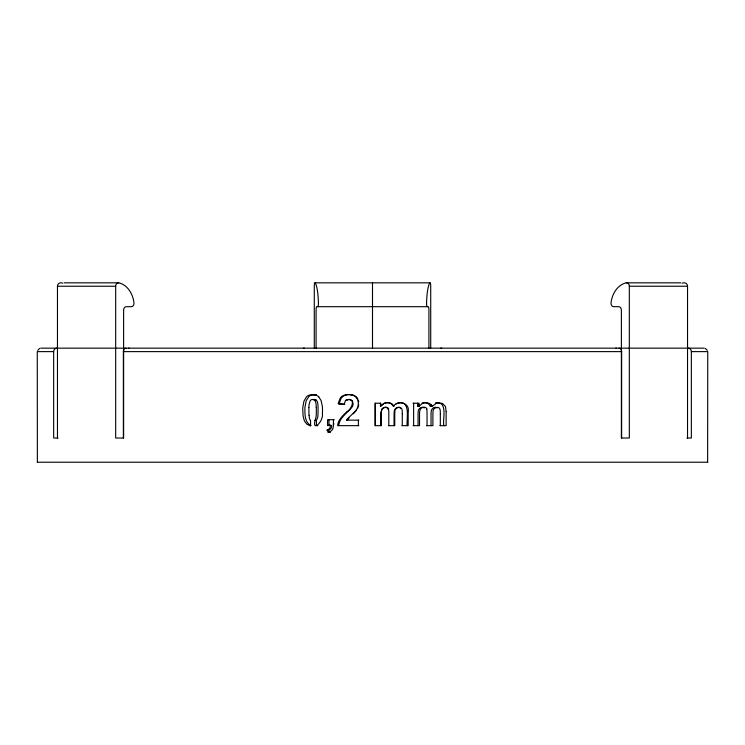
<?xml version="1.0" encoding="UTF-8"?>
<svg xmlns="http://www.w3.org/2000/svg" width="745" height="745" viewBox="0 0 745 745"><rect width="100%" height="100%" fill="white"/><g stroke="black" fill="none" stroke-linecap="round" stroke-linejoin="round"><path stroke-width="1.12" d="M118.772 282.83A3.455 2.645 90 0 0 115.68 286.238L115.68 438.023L123.623 438.023L123.623 310.144A3.455 2.645 90 0 1 126.278 306.689L131.344 306.689A3.455 2.645 90 0 0 133.96 302.656A24.194 18.532 90 0 0 118.772 282.83L64.266 282.83M621.637 438.023L621.637 351.621A3.455 2.57 90 0 0 619.076 348.157M687.533 438.023L687.533 286.238A3.455 3.25 90 0 0 683.742 282.83A24.194 22.732 90 0 0 682.113 283.193M688.054 348.157A3.455 3.287 90 0 1 691.341 351.621L691.341 438.023L686.955 438.023M707.629 462.217L707.75 351.621L691.341 351.621M310.553 420.441L310.544 425.982L306.912 424.24L304.444 421.065L303.113 416.25L302.74 409.322A42.437 41.487 90 0 1 302.805 407.506L303.923 401.22L306.465 396.871A7.85 7.72 84.5 0 1 308.905 395.232L312.602 394.552L316.299 395.241A7.925 7.813 86.2 0 1 318.767 396.889M316.346 407.319L316.327 413.559A30.973 30.536 -90 0 1 315.964 417.396C310.33 434.335 323.824 421.568 322.399 413.717M316.42 425.656L316.429 420.45L317.687 417.414A30.303 29.874 -90 0 0 318.022 413.894L318.078 407.319A37.129 36.598 90 0 0 317.919 404.852A11.818 11.631 89.4 0 0 317.016 401.043L316.271 400.167A2.831 2.784 88.3 0 0 313.254 399.739M333.453 419.714L333.443 424.65M402.291 413.773L402.253 411.668A18.262 18.187 -90 0 0 402.151 410.225C401.788 404.963 393.919 407.664 394.85 412.199A28.031 27.975 -90 0 0 394.748 414.527L394.738 425.656L388.527 425.656M408.185 412.106L408.185 425.656L401.937 425.656M446.134 411.836L446.134 425.656L439.932 425.656M440.332 414.08L440.304 411.668A18.262 17.88 -90 0 0 440.202 410.225C439.857 404.945 432.063 407.701 433.013 412.199A28.031 27.574 -90 0 0 432.91 414.527L432.901 425.656L426.429 425.656M402.281 414.08L402.281 425.656M440.332 414.229L440.323 425.656M308.868 407.478L308.97 415.272M330.417 425.656L329.942 427.947A3.418 3.39 -88.7 0 1 329.374 428.785L327.083 430.116L328.405 432.566M341.974 396.424L341.042 397.187A7.115 7.087 84.4 0 0 340.251 398.1L338.491 402.551A17.833 17.74 -90 0 0 338.323 403.725L344.218 404.312L345.391 400.698A3.325 3.315 87.5 0 1 346.164 400.046M358.717 404.74L358.373 406.323M339.618 402.151L341.247 398.1A7.115 7.087 84 0 1 342.3 396.927M357.982 407.45L357.479 408.521M37.734 350.346L39.681 348.409M356.445 410.225L355.98 410.877M422.164 403.008A7.729 7.627 -81.9 0 1 423.588 402.738A9.024 8.903 -80.3 0 1 425.106 402.738L426.941 403.147A6.081 5.997 -86.6 0 1 428.878 404.321L430.368 406.276L431.634 404.889M380.462 403.213L380.462 406.276L383.33 403.734A7.729 7.72 -63.4 0 1 386.506 402.738A9.024 9.005 -59.1 0 1 388.043 402.738L389.905 403.147A6.081 6.072 -79.3 0 1 391.861 404.321L393.379 406.276L393.9 405.653M446.134 411.557L445.445 406.453L442.381 403.371L436.84 402.989L432.212 406.276L431.001 404.637A6.305 6.221 -87.1 0 0 429.083 403.306L426.764 402.738A9.611 9.48 -79.8 0 0 425.218 402.738A8.158 8.046 -81.7 0 0 421.987 403.734L419.053 406.276L417.61 406.276L418.932 404.852M393.379 406.276C397.858 400.093 410.085 402.579 408.185 411.557M347.747 411.687L350.392 409.014A25.181 25.088 -79.9 0 0 351.361 407.925C354.825 405.01 352.776 397.821 347.719 399.702M347.235 412.181L345.438 413.95A48.583 48.481 16.9 0 0 342.197 417.535L341.396 418.625A14.863 14.807 84.9 0 0 338.677 425.646M346.825 411.817C351.025 409.499 353.428 403.418 352.012 400.549M346.472 412.143L344.581 413.95A49.272 49.151 16.5 0 0 341.238 417.535L340.4 418.625A14.611 14.555 84.7 0 0 337.587 425.646L358.829 425.656M346.472 400.447L347.57 399.748M395.94 403.892L396.908 403.371M330.529 432.175L329.914 432.445M317.873 425.572L317.305 425.767M397.411 403.157C411.268 399.134 406.425 419.593 407.087 425.656M327.083 430.116C330.985 431.281 334.952 422.732 327.567 425.656L327.567 419.714L334.309 419.714M435.341 402.868C448.602 400.736 442.241 419.677 443.852 425.656M314.288 348.157L314.288 286.238A3.455 0.596 90 0 1 314.986 282.83L430.014 282.83A3.455 0.596 90 0 1 430.712 286.238L430.712 348.157M626.228 282.83A3.455 2.645 90 0 1 629.32 286.238L629.32 438.023L621.377 438.023L621.377 310.144A3.455 2.645 90 0 0 618.722 306.689L613.657 306.689A3.455 2.645 90 0 1 611.04 302.656A24.194 18.532 90 0 1 626.228 282.83L680.734 282.83M57.467 438.023L57.467 286.238L115.68 286.238M629.32 286.238L687.533 286.238M40.714 348.157L704.286 348.157M56.946 348.157A3.455 3.287 -90 0 0 53.659 351.621L37.269 351.621L37.371 462.217M123.363 438.023L123.363 351.621L621.637 351.621M308.886 407.478A36.384 35.723 90 0 1 309.073 404.647L310.097 400.885A2.952 2.905 89.1 0 1 311.363 399.739A2.98 2.933 88.3 0 1 314.483 400.158L316.271 400.167M413.009 403.213L419.053 403.213L419.053 406.276M338.332 403.725L344.739 404.274M430.368 406.276L432.212 406.276M346.621 420.143L358.829 420.143M314.641 420.45L316.429 420.45M333.453 423.961L334.132 423.961M413.065 425.656L419.51 425.656L419.519 414.173A28.766 28.478 -90 0 1 419.603 412.134L420.031 409.955A4.172 4.125 -89.6 0 1 423.309 407.292L423.635 407.264A3.12 3.082 -83 0 1 426.941 408.875M58.045 438.023L53.659 438.023L53.659 351.621M37.25 462.217L707.75 462.217M316.364 394.729L310.842 395.25A7.534 7.413 84.7 0 0 308.905 396.489L306.242 400.624L305.012 406.872A42.223 41.292 90 0 0 304.882 409.322C304.928 415.049 304.919 422.713 310.991 425.516M351.221 394.794C359.779 395.967 360.273 407.357 354.443 412.069A39.625 39.373 -65.8 0 1 352.655 413.792L348.632 417.656A12.283 12.255 86.9 0 0 346.593 420.124M351.882 394.794L352.627 394.962M353.363 395.195L354.089 395.502M354.788 395.874L355.747 396.536M705.319 348.409L707.266 350.346M400.223 407.887C397.383 405.811 393.835 409.107 394.161 412.199A28.869 28.804 -90 0 0 394.058 414.518L394.049 425.656M437.119 407.887C434.288 405.801 430.815 409.154 431.141 412.199A28.869 28.394 -90 0 0 431.038 414.518L431.038 425.656M314.474 400.167L315.172 401.071M424.361 407.925C421.586 405.783 417.74 408.93 418.15 412.134A29.604 29.316 -90 0 0 418.066 414.173L418.057 425.656M356.045 396.787L357.116 397.932M318.767 396.889L321.114 400.633L322.334 406.267A42.875 42.381 -89.9 0 1 322.371 413.717M400.456 408.102L400.819 408.614M357.349 398.249L357.963 399.283M394.04 406.276L392.811 404.637A6.305 6.295 -80.8 0 0 390.874 403.306L388.517 402.738A9.611 9.601 -57.8 0 0 386.953 402.738A8.158 8.148 -62.7 0 0 383.684 403.734L380.723 406.276L380.723 403.213L375.163 403.213L375.163 425.656L381.189 425.656L381.189 414.173A28.766 28.757 -89.9 0 1 381.282 412.134L381.71 409.955A4.172 4.163 0 0 1 385.016 407.292L387.037 407.72L388.043 409.303M328.489 430.116L329.532 432.417M388.452 409.005L388.76 411.138A38.647 38.6 -90 0 1 388.806 412.469L388.806 425.656M426.699 409.005L427.006 411.138A38.647 38.135 -90 0 1 427.043 412.469L427.053 425.656M358.41 400.382L358.727 401.741M428.915 348.157L428.915 310.144A3.455 0.596 90 0 0 428.319 306.689L316.681 306.689A3.455 0.596 90 0 0 316.085 310.144L316.085 348.157M417.61 403.213L417.61 406.276M413.624 403.213L413.624 425.656M380.919 425.656L380.919 414.173A29.604 29.595 -89.9 0 1 381.012 412.134L382.204 408.623L385.351 407.264A3.12 3.12 0 0 1 388.694 408.875M375.247 403.213L375.247 425.656M372.5 282.793L372.5 348.157M358.392 420.143L358.392 425.656M328.955 419.714L328.955 425.656M441.487 348.157A3.455 0.717 90 0 1 441.683 348.297M440.565 348.297A3.455 0.717 -90 0 1 440.77 348.166M303.317 348.297A3.455 0.717 -90 0 1 303.513 348.157M304.239 348.157A3.455 0.717 -90 0 1 304.435 348.297M123.363 351.621A3.455 2.57 90 0 1 125.924 348.157M128.503 348.157A3.455 2.57 90 0 1 129.444 348.409M615.556 348.409A3.455 2.57 -90 0 1 616.497 348.157M346.239 400.167A4.386 4.377 85.8 0 1 351.379 400.531M346.015 394.785A14.211 14.164 63.1 0 1 351.221 394.803M341.964 396.405A10.607 10.579 59.7 0 1 346.025 394.803M315.386 401.006A17.424 17.163 89.4 0 1 316.141 407.31M310.348 420.562A9.741 9.573 -89.3 0 1 309.212 415.282M332.54 429.344A8.111 8.027 -78.8 0 1 328.21 432.482M333.341 424.659A11.901 11.818 -89.3 0 1 332.642 429.362M347.394 420.124A12.181 12.153 87 0 1 349.098 417.954M339.385 403.725A17.703 17.61 89.8 0 1 339.608 402.151M354.965 412.032A38.908 38.666 -66.4 0 1 353.279 413.792M342.178 396.768A11.492 11.454 63.8 0 1 351.826 395.008M57.467 286.238A3.455 3.25 -90 0 1 61.258 282.83A24.194 22.732 -90 0 1 62.887 283.193M314.986 282.83A24.194 4.2 90 0 1 318.422 302.656A3.455 0.596 90 0 1 317.836 306.689M430.014 282.83A24.194 4.2 90 0 0 426.568 302.656A3.455 0.596 90 0 0 427.164 306.689"/></g></svg>
